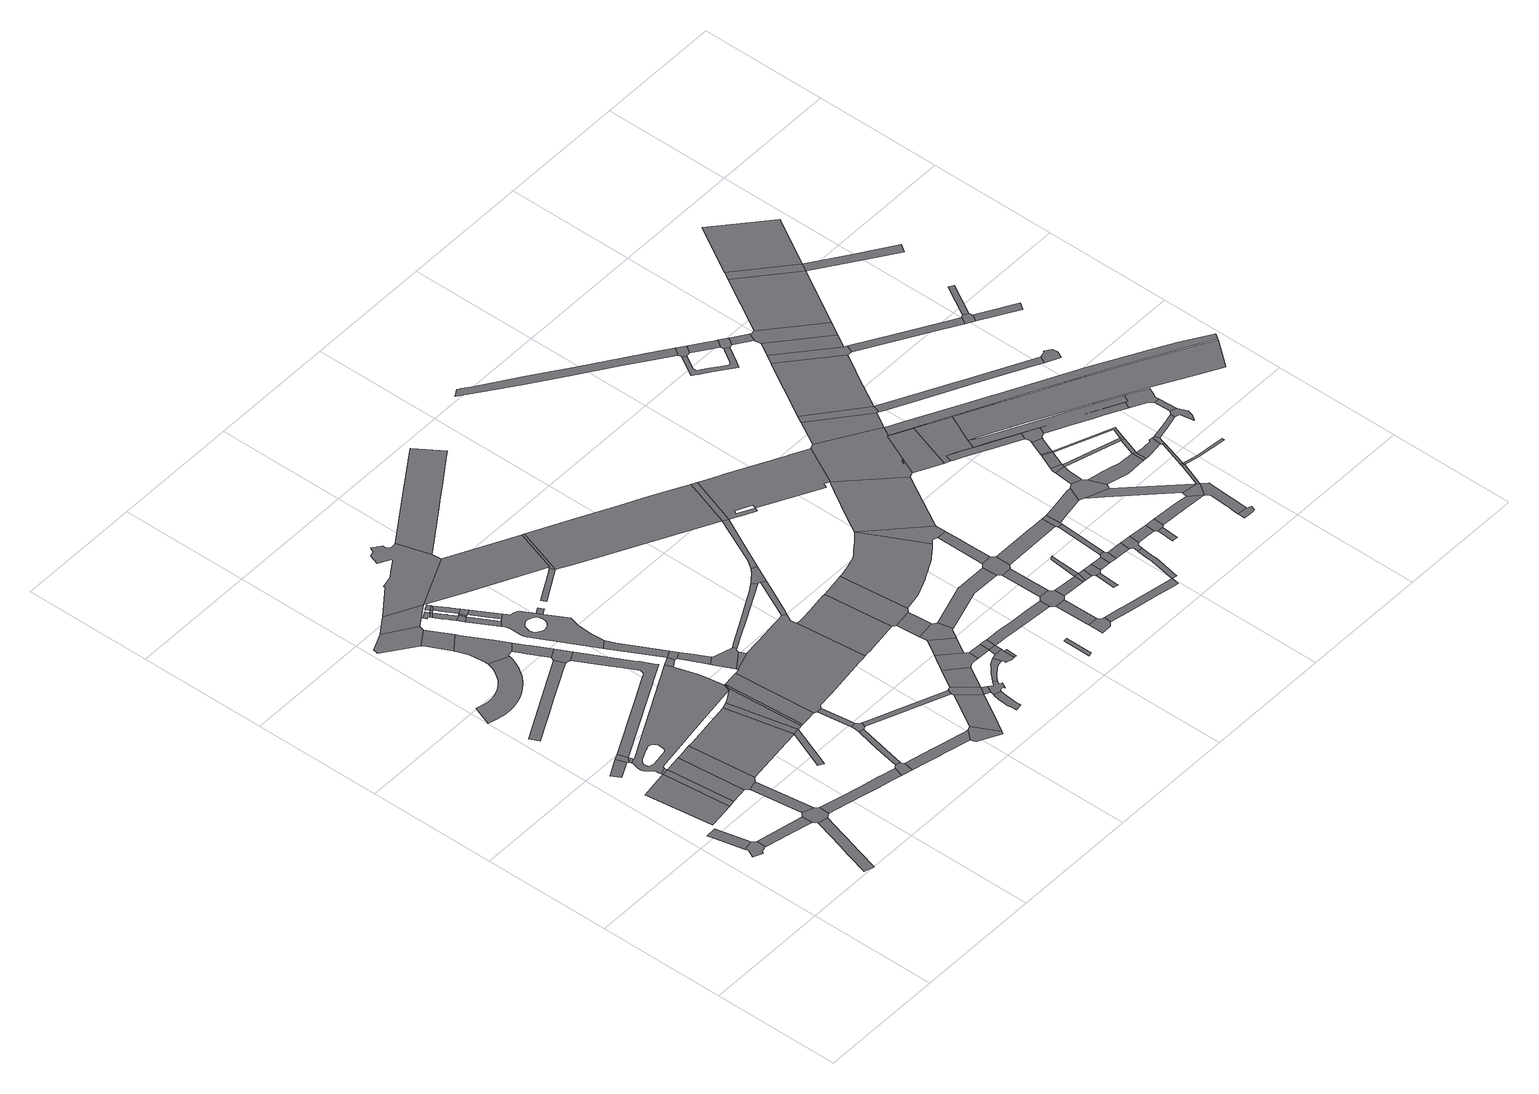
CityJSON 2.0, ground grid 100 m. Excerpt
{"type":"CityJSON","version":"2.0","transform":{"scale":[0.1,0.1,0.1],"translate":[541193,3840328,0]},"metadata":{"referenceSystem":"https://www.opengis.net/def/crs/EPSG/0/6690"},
"CityObjects":{
"road1":{"type":"Road","geometry":[{"type":"MultiSurface","lod":"1","boundaries":[[[0,1,2,3,4,5,6,7,8,9,10]]]}]},
"road2":{"type":"Road","attributes":{"RoadStructureAttribute.sectionType":"1"},"geometry":[{"type":"MultiSurface","lod":"1","boundaries":[[[11,12,13,2,1]]]}]},
"road3":{"type":"Road","attributes":{"RoadStructureAttribute.sectionType":"1"},"geometry":[{"type":"MultiSurface","lod":"1","boundaries":[[[10,9,14,15,16,17,18,19]]]}]},
"road4":{"type":"Road","attributes":{"RoadStructureAttribute.sectionType":"1"},"geometry":[{"type":"MultiSurface","lod":"1","boundaries":[[[20,21,22,23,24,25,26]]]}]},
"road5":{"type":"Road","attributes":{"RoadStructureAttribute.sectionType":"1"},"geometry":[{"type":"MultiSurface","lod":"1","boundaries":[[[27,28,29,30,31,32,33,34,35,36,37,38]]]}]},
"road6":{"type":"Road","attributes":{"RoadStructureAttribute.sectionType":"1"},"geometry":[{"type":"MultiSurface","lod":"1","boundaries":[[[39,40,41,42]]]}]},
"road7":{"type":"Road","geometry":[{"type":"MultiSurface","lod":"1","boundaries":[[[43,20,26,44]]]}]},
"road8":{"type":"Road","geometry":[{"type":"MultiSurface","lod":"1","boundaries":[[[45,39,42,46,47]]]}]},
"road9":{"type":"Road","geometry":[{"type":"MultiSurface","lod":"1","boundaries":[[[48,49,20,43]]]}]},
"road10":{"type":"Road","geometry":[{"type":"MultiSurface","lod":"1","boundaries":[[[47,46,50,51]]]}]},
"road11":{"type":"Road","geometry":[{"type":"MultiSurface","lod":"1","boundaries":[[[52,19,18,27,38,53,54,55,56,57,58]]]}]},
"road12":{"type":"Road","attributes":{"RoadStructureAttribute.sectionType":"1"},"geometry":[{"type":"MultiSurface","lod":"1","boundaries":[[[59,60,43,44,61]]]}]},
"road13":{"type":"Road","attributes":{"RoadStructureAttribute.sectionType":"1"},"geometry":[{"type":"MultiSurface","lod":"1","boundaries":[[[62,63,64,65,52,58]]]}]},
"road14":{"type":"Road","geometry":[{"type":"MultiSurface","lod":"1","boundaries":[[[66,67,59,61,68,69,64,63,70,71,72]]]}]},
"road15":{"type":"Road","geometry":[{"type":"MultiSurface","lod":"1","boundaries":[[[73,74,75,76,77,78,79,80,81,82,83,84,85,86,87,88,89,90,91,92,93,94,95,96,97,98,99,100,101,102,103,104,105,106,107,108,109,110,111,112,113,114]]]}]},
"road16":{"type":"Road","attributes":{"RoadStructureAttribute.sectionType":"1"},"geometry":[{"type":"MultiSurface","lod":"1","boundaries":[[[115,116,117,118,119,120,121,122,123,124,125,126,127]]]}]},
"road17":{"type":"Road","attributes":{"RoadStructureAttribute.sectionType":"1"},"geometry":[{"type":"MultiSurface","lod":"1","boundaries":[[[128,129,130,131,132,133,134,55,54,135,136,137,138,139,140,141,142,143,144,145]]]}]},
"road18":{"type":"Road","geometry":[{"type":"MultiSurface","lod":"1","boundaries":[[[146,147,148,149,150,151,152,153]]]}]},
"road19":{"type":"Road","geometry":[{"type":"MultiSurface","lod":"1","boundaries":[[[154,155,156,157,158,159,160,161,162,163,164,165,166,51,50,167,168,169,170,171,172,173,174,175,49,48,176,177,178],[179,180,181,182,183,184,185,186,187,188,189,190,191,192,193,194,195,196,197,198,199,200,201,202,203]]]}]},
"road20":{"type":"Road","attributes":{"RoadStructureAttribute.sectionType":"1"},"geometry":[{"type":"MultiSurface","lod":"1","boundaries":[[[204,205,206,66,72,207,208,209,210]]]}]},
"road21":{"type":"Road","attributes":{"RoadStructureAttribute.sectionType":"1"},"geometry":[{"type":"MultiSurface","lod":"1","boundaries":[[[211,212,213,214,215,216,217,218,219,220,221,222,223,224,225,226,45,47]]]}]},
"road22":{"type":"Road","attributes":{"function":"1"},"geometry":[{"type":"MultiSurface","lod":"1","boundaries":[[[227,152,151,228,229,230,231]]]}]},
"road23":{"type":"Road","attributes":{"RoadStructureAttribute.sectionType":"1"},"geometry":[{"type":"MultiSurface","lod":"1","boundaries":[[[232,233,234,235,236,210]]]}]},
"road24":{"type":"Road","geometry":[{"type":"MultiSurface","lod":"1","boundaries":[[[237,238,231,230,239,240,241,242,73,114,243,244,245]]]}]},
"road25":{"type":"Road","attributes":{"RoadStructureAttribute.sectionType":"1"},"geometry":[{"type":"MultiSurface","lod":"1","boundaries":[[[246,247,248,146,153,249]]]}]},
"road26":{"type":"Road","geometry":[{"type":"MultiSurface","lod":"1","boundaries":[[[250,145,144,251,252,253,254,255]]]}]},
"road27":{"type":"Road","attributes":{"RoadStructureAttribute.sectionType":"1"},"geometry":[{"type":"MultiSurface","lod":"1","boundaries":[[[256,257,245,244,258,259,260,261,262]]]}]},
"road28":{"type":"Road","geometry":[{"type":"MultiSurface","lod":"1","boundaries":[[[263,264,204,210,236]]]}]},
"road29":{"type":"Road","attributes":{"RoadStructureAttribute.sectionType":"1"},"geometry":[{"type":"MultiSurface","lod":"1","boundaries":[[[265,266,267,268,269,270,271]]]}]},
"road30":{"type":"Road","geometry":[{"type":"MultiSurface","lod":"1","boundaries":[[[262,261,115,127,217,216]]]}]},
"road31":{"type":"Road","geometry":[{"type":"MultiSurface","lod":"1","boundaries":[[[271,270,272,273]]]}]},
"road32":{"type":"Road","attributes":{"RoadStructureAttribute.sectionType":"1"},"geometry":[{"type":"MultiSurface","lod":"1","boundaries":[[[274,275,276,277,263,236,278,279]]]}]},
"road33":{"type":"Road","attributes":{"RoadStructureAttribute.sectionType":"1"},"geometry":[{"type":"MultiSurface","lod":"1","boundaries":[[[280,281,282,283,284,273,272,285,286,287,288,289]]]}]},
"road34":{"type":"Road","attributes":{"RoadStructureAttribute.sectionType":"1"},"geometry":[{"type":"MultiSurface","lod":"1","boundaries":[[[290,291,292,250,255,293,294,295]]]}]},
"road35":{"type":"Road","geometry":[{"type":"MultiSurface","lod":"1","boundaries":[[[296,271,273,297]]]}]},
"road36":{"type":"Road","geometry":[{"type":"MultiSurface","lod":"1","boundaries":[[[298,289,288,299,300]]]}]},
"road37":{"type":"Road","attributes":{"RoadStructureAttribute.sectionType":"1"},"geometry":[{"type":"MultiSurface","lod":"1","boundaries":[[[301,302,303,304,296,305]]]}]},
"road38":{"type":"Road","attributes":{"RoadStructureAttribute.sectionType":"1"},"geometry":[{"type":"MultiSurface","lod":"1","boundaries":[[[305,296,297,306,307]]]}]},
"road39":{"type":"Road","geometry":[{"type":"MultiSurface","lod":"1","boundaries":[[[308,300,299,309,310,311]]]}]},
"road40":{"type":"Road","attributes":{"RoadStructureAttribute.sectionType":"1"},"geometry":[{"type":"MultiSurface","lod":"1","boundaries":[[[312,298,300,313]]]}]},
"road41":{"type":"Road","attributes":{"RoadStructureAttribute.sectionType":"1"},"geometry":[{"type":"MultiSurface","lod":"1","boundaries":[[[314,274,279,315,316]]]}]},
"road42":{"type":"Road","attributes":{"RoadStructureAttribute.sectionType":"1"},"geometry":[{"type":"MultiSurface","lod":"1","boundaries":[[[317,318,319,307,306,320,321,322,323,312,324]]]}]},
"road43":{"type":"Road","geometry":[{"type":"MultiSurface","lod":"1","boundaries":[[[324,312,313,325,326]]]}]},
"road44":{"type":"Road","geometry":[{"type":"MultiSurface","lod":"1","boundaries":[[[156,155,274,314]]]}]},
"road45":{"type":"Road","attributes":{"RoadStructureAttribute.sectionType":"1"},"geometry":[{"type":"MultiSurface","lod":"1","boundaries":[[[327,326,325,328,329,330]]]}]},
"road46":{"type":"Road","geometry":[{"type":"MultiSurface","lod":"1","boundaries":[[[331,332,333,334,290,295,335,336]]]}]},
"road47":{"type":"Road","attributes":{"RoadStructureAttribute.sectionType":"1"},"geometry":[{"type":"MultiSurface","lod":"1","boundaries":[[[337,338,339,340,341,253,252,342,343,344,345,346,347,348]]]}]},
"road48":{"type":"Road","geometry":[{"type":"MultiSurface","lod":"1","boundaries":[[[349,350,314,316,351,352]]]}]},
"road49":{"type":"Road","attributes":{"RoadStructureAttribute.sectionType":"1"},"geometry":[{"type":"MultiSurface","lod":"1","boundaries":[[[353,354,333,332]]]}]},
"road50":{"type":"Road","geometry":[{"type":"MultiSurface","lod":"1","boundaries":[[[355,356,357,358,359,360,330,329,361,311,310,362,363,364,365,366,367,368,369,370,371,372,373,374,375,376,377,378,379],[380,381,382,383,384,385,386,387,388,389,390,391,392,393,394,395,396,397,398,399,400,401,402,403,404,405,406,407,408,409,410]]]}]},
"road51":{"type":"Road","geometry":[{"type":"MultiSurface","lod":"1","boundaries":[[[411,412,162,161,413,414]]]}]},
"road52":{"type":"Road","geometry":[{"type":"MultiSurface","lod":"1","boundaries":[[[415,416,417,418,419,420,421,422,423,424,425,426,427,428,246,249,429,430,431,432,433,434,435,436,437,438,439,440,441,442,443,444]]]}]},
"road53":{"type":"Road","attributes":{"RoadStructureAttribute.sectionType":"1"},"geometry":[{"type":"MultiSurface","lod":"1","boundaries":[[[445,446,371,370,447,411,448]]]}]},
"road54":{"type":"Road","geometry":[{"type":"MultiSurface","lod":"1","boundaries":[[[448,411,414,449,450]]]}]},
"road55":{"type":"Road","attributes":{"RoadStructureAttribute.sectionType":"1"},"geometry":[{"type":"MultiSurface","lod":"1","boundaries":[[[451,452,450,449,453,454,455]]]}]},
"road56":{"type":"Road","geometry":[{"type":"MultiSurface","lod":"1","boundaries":[[[456,457,355,379]]]}]},
"road57":{"type":"Road","geometry":[{"type":"MultiSurface","lod":"1","boundaries":[[[458,459,460,455,454,461,462,463,464,465,466,467]]]}]},
"road58":{"type":"Road","geometry":[{"type":"MultiSurface","lod":"1","boundaries":[[[468,348,347,469,470,471,472]]]}]},
"road59":{"type":"Road","attributes":{"RoadStructureAttribute.sectionType":"1"},"geometry":[{"type":"MultiSurface","lod":"1","boundaries":[[[463,462,473,474]]]}]},
"road60":{"type":"Road","attributes":{"RoadStructureAttribute.sectionType":"1"},"geometry":[{"type":"MultiSurface","lod":"1","boundaries":[[[475,336,335,476,477]]]}]},
"road61":{"type":"Road","attributes":{"function":"1"},"geometry":[{"type":"MultiSurface","lod":"1","boundaries":[[[478,479,429,249,480,481,482,483,484]]]}]},
"road62":{"type":"Road","geometry":[{"type":"MultiSurface","lod":"1","boundaries":[[[485,486,487,488,474,473,489,490,349,352,491,354,353,492,493,494,495,496,497,498,499,500,501,502,503,504,505,506]]]}]},
"road63":{"type":"Road","attributes":{"RoadStructureAttribute.sectionType":"1"},"geometry":[{"type":"MultiSurface","lod":"1","boundaries":[[[507,508,509,510,511,512]]]}]},
"road64":{"type":"Road","attributes":{"RoadStructureAttribute.sectionType":"1"},"geometry":[{"type":"MultiSurface","lod":"1","boundaries":[[[513,468,472,514,515]]]}]},
"road65":{"type":"Road","geometry":[{"type":"MultiSurface","lod":"1","boundaries":[[[516,477,476,517,513,515,518]]]}]},
"road66":{"type":"Road","attributes":{"RoadStructureAttribute.sectionType":"1"},"geometry":[{"type":"MultiSurface","lod":"1","boundaries":[[[519,520,521,522,523,524,525,526,527,528,529,530]]]}]},
"road67":{"type":"Road","attributes":{"RoadStructureAttribute.sectionType":"1"},"geometry":[{"type":"MultiSurface","lod":"1","boundaries":[[[518,515,531,532,533]]]}]},
"road68":{"type":"Road","attributes":{"RoadStructureAttribute.sectionType":"1"},"geometry":[{"type":"MultiSurface","lod":"1","boundaries":[[[534,535,536,537,538,467,466,539,540,541,542,543]]]}]},
"road69":{"type":"Road","attributes":{"RoadStructureAttribute.sectionType":"1"},"geometry":[{"type":"MultiSurface","lod":"1","boundaries":[[[484,483,507,512,544]]]}]},
"road70":{"type":"Road","attributes":{"RoadStructureAttribute.sectionType":"1"},"geometry":[{"type":"MultiSurface","lod":"1","boundaries":[[[545,516,518,546,547]]]}]},
"road71":{"type":"Road","geometry":[{"type":"MultiSurface","lod":"1","boundaries":[[[548,549,533,532,519,530,550,551,552,553,554,555,556,557,558,559,560,561,562,563]]]}]},
"road72":{"type":"Road","geometry":[{"type":"MultiSurface","lod":"1","boundaries":[[[564,565,545,547,566,567,568,569,570,571]]]}]},
"road73":{"type":"Road","attributes":{"function":"3","RoadStructureAttribute.sectionType":"1"},"geometry":[{"type":"MultiSurface","lod":"1","boundaries":[[[572,573,574,434,433,575,576,577,578,579,580]]]}]},
"road74":{"type":"Road","attributes":{"RoadStructureAttribute.sectionType":"1"},"geometry":[{"type":"MultiSurface","lod":"1","boundaries":[[[581,582,583,584,502,501,585,586,587]]]}]},
"road75":{"type":"Road","attributes":{"RoadStructureAttribute.sectionType":"1"},"geometry":[{"type":"MultiSurface","lod":"1","boundaries":[[[588,589,590,591,592,593,594,548,563,595,596,597,598,599,600,601,602,603,604,605,606,607]]]}]},
"road76":{"type":"Road","attributes":{"RoadStructureAttribute.sectionType":"1"},"geometry":[{"type":"MultiSurface","lod":"1","boundaries":[[[608,609,610,611,612,485,506,613,614,615,616]]]}]},
"road77":{"type":"Road","attributes":{"RoadStructureAttribute.sectionType":"1"},"geometry":[{"type":"MultiSurface","lod":"1","boundaries":[[[617,564,571,618]]]}]},
"road78":{"type":"Road","attributes":{"RoadStructureAttribute.sectionType":"1"},"geometry":[{"type":"MultiSurface","lod":"1","boundaries":[[[619,620,569,568,621,622,623]]]}]},
"road79":{"type":"Road","attributes":{"RoadStructureAttribute.sectionType":"1"},"geometry":[{"type":"MultiSurface","lod":"1","boundaries":[[[624,588,607,625,626,627,628,629,630,631,632,633,634,635,636,637]]]}]},
"road80":{"type":"Road","geometry":[{"type":"MultiSurface","lod":"1","boundaries":[[[638,639,640,641,617,618,642,643,644]]]}]},
"road81":{"type":"Road","attributes":{"RoadStructureAttribute.sectionType":"1"},"geometry":[{"type":"MultiSurface","lod":"1","boundaries":[[[622,624,637,645]]]}]},
"road82":{"type":"Road","attributes":{"RoadStructureAttribute.sectionType":"1"},"geometry":[{"type":"MultiSurface","lod":"1","boundaries":[[[646,647,648,640,639]]]}]},
"road83":{"type":"Road","geometry":[{"type":"MultiSurface","lod":"1","boundaries":[[[649,650,636,635]]]}]},
"road84":{"type":"Road","geometry":[{"type":"MultiSurface","lod":"1","boundaries":[[[651,652,653,654,534,543,655,608,616,656]]]}]},
"road85":{"type":"Road","geometry":[{"type":"MultiSurface","lod":"1","boundaries":[[[657,623,622,645,658]]]}]},
"road86":{"type":"Road","geometry":[{"type":"MultiSurface","lod":"1","boundaries":[[[659,660,581,587,661,662,648,647,663,664]]]}]},
"road87":{"type":"Road","geometry":[{"type":"MultiSurface","lod":"1","boundaries":[[[665,666,667,668,669,544,512,670,671,672]]]}]},
"road88":{"type":"Road","geometry":[{"type":"MultiSurface","lod":"1","boundaries":[[[673,674,675,676]]]}]},
"road89":{"type":"Road","attributes":{"RoadStructureAttribute.sectionType":"1"},"geometry":[{"type":"MultiSurface","lod":"1","boundaries":[[[671,677,678,679,651,656,680,681]]]}]},
"road90":{"type":"Road","attributes":{"RoadStructureAttribute.sectionType":"1"},"geometry":[{"type":"MultiSurface","lod":"1","boundaries":[[[682,683,684,685,658,645,686,687,688,689,690,691]]]}]},
"road91":{"type":"Road","attributes":{"RoadStructureAttribute.sectionType":"1"},"geometry":[{"type":"MultiSurface","lod":"1","boundaries":[[[692,693,644,643,694,695,696,697]]]}]},
"road92":{"type":"Road","attributes":{"RoadStructureAttribute.sectionType":"1"},"geometry":[{"type":"MultiSurface","lod":"1","boundaries":[[[698,699,700,701,702,703,704,705,706,707,708,659,664,709,710,711,712,713,714,715,716,717,718,719,720,721,722,723,724]]]}]},
"road93":{"type":"Road","geometry":[{"type":"MultiSurface","lod":"1","boundaries":[[[725,726,727,728,729,730,731,732,733]]]}]},
"road94":{"type":"Road","attributes":{"RoadStructureAttribute.sectionType":"1"},"geometry":[{"type":"MultiSurface","lod":"1","boundaries":[[[734,735,725,733,736]]]}]},
"road95":{"type":"Road","geometry":[{"type":"MultiSurface","lod":"1","boundaries":[[[672,671,681,737]]]}]},
"road96":{"type":"Road","geometry":[{"type":"MultiSurface","lod":"1","boundaries":[[[738,739,691,690,740,734,736,741,742,743,744,745,746]]]}]},
"road97":{"type":"Road","attributes":{"RoadStructureAttribute.sectionType":"1"},"geometry":[{"type":"MultiSurface","lod":"1","boundaries":[[[747,738,746,748]]]}]},
"road98":{"type":"Road","geometry":[{"type":"MultiSurface","lod":"1","boundaries":[[[749,750,751,752,753,754,697,696,755,756,747,748,757,758,759]]]}]},
"road99":{"type":"Road","attributes":{"RoadStructureAttribute.sectionType":"1"},"geometry":[{"type":"MultiSurface","lod":"1","boundaries":[[[760,743,742,761,762,763,764]]]}]},
"road100":{"type":"Road","geometry":[{"type":"MultiSurface","lod":"1","boundaries":[[[698,724,765,766,767,768]]]}]},
"road101":{"type":"Road","attributes":{"RoadStructureAttribute.sectionType":"1"},"geometry":[{"type":"MultiSurface","lod":"1","boundaries":[[[766,769,770,752,751,771,772,767]]]}]},
"road102":{"type":"Road","attributes":{"RoadStructureAttribute.sectionType":"1"},"geometry":[{"type":"MultiSurface","lod":"1","boundaries":[[[773,774,775,730,729,776,777,778,779,780,781]]]}]},
"road103":{"type":"Road","geometry":[{"type":"MultiSurface","lod":"1","boundaries":[[[764,763,782,783]]]}]},
"road104":{"type":"Road","geometry":[{"type":"MultiSurface","lod":"1","boundaries":[[[784,785,786,787,788,789,790,791,792,793,794,795,796,797,798,737,681,799,800,801,802,803],[804,805,806,807,803]]]}]},
"road105":{"type":"Road","attributes":{"RoadStructureAttribute.sectionType":"1"},"geometry":[{"type":"MultiSurface","lod":"1","boundaries":[[[808,783,782,809,810]]]}]},
"road106":{"type":"Road","geometry":[{"type":"MultiSurface","lod":"1","boundaries":[[[811,812,813,814,815,816]]]}]},
"road107":{"type":"Road","attributes":{"RoadStructureAttribute.sectionType":"1"},"geometry":[{"type":"MultiSurface","lod":"1","boundaries":[[[817,818,819,820,764,783]]]}]},
"road108":{"type":"Road","geometry":[{"type":"MultiSurface","lod":"1","boundaries":[[[810,809,821,822,811,816,823,824,825,826]]]}]},
"road109":{"type":"Road","attributes":{"RoadStructureAttribute.sectionType":"1"},"geometry":[{"type":"MultiSurface","lod":"1","boundaries":[[[789,827,828,829,830,698,768,831,832,833]]]}]},
"road110":{"type":"Road","attributes":{"RoadStructureAttribute.sectionType":"1"},"geometry":[{"type":"MultiSurface","lod":"1","boundaries":[[[834,835,836,837,759,758,838,839]]]}]},
"road111":{"type":"Road","attributes":{"RoadStructureAttribute.sectionType":"1"},"geometry":[{"type":"MultiSurface","lod":"1","boundaries":[[[826,825,840,841]]]}]},
"road112":{"type":"Road","geometry":[{"type":"MultiSurface","lod":"1","boundaries":[[[842,843,844,841,840,845,846,847,848]]]}]},
"road113":{"type":"Road","attributes":{"RoadStructureAttribute.sectionType":"1"},"geometry":[{"type":"MultiSurface","lod":"1","boundaries":[[[849,850,851,852,853,781,854,855,856,857,858]]]}]},
"road114":{"type":"Road","attributes":{"RoadStructureAttribute.sectionType":"1"},"geometry":[{"type":"MultiSurface","lod":"1","boundaries":[[[859,842,848,860]]]}]},
"road115":{"type":"Road","attributes":{"RoadStructureAttribute.sectionType":"1"},"geometry":[{"type":"MultiSurface","lod":"1","boundaries":[[[861,862,846,845,863,864,865,866]]]}]},
"road116":{"type":"Road","geometry":[{"type":"MultiSurface","lod":"1","boundaries":[[[839,838,867,868,859,860,869,870,871,872]]]}]},
"road117":{"type":"Road","geometry":[{"type":"MultiSurface","lod":"1","boundaries":[[[866,865,873,849,858,874,875,876]]]}]},
"road118":{"type":"Road","attributes":{"RoadStructureAttribute.sectionType":"1"},"geometry":[{"type":"MultiSurface","lod":"1","boundaries":[[[877,878,879,880,881,882,883,884,885,886,887,888,889,890]]]}]},
"road119":{"type":"Road","geometry":[{"type":"MultiSurface","lod":"1","boundaries":[[[891,892,790,789,833,893,894,895,896,897,898],[899,900,901,902]]]}]},
"road120":{"type":"Road","attributes":{"RoadStructureAttribute.sectionType":"1"},"geometry":[{"type":"MultiSurface","lod":"1","boundaries":[[[876,875,903,904,905]]]}]},
"road121":{"type":"Road","attributes":{"RoadStructureAttribute.sectionType":"1"},"geometry":[{"type":"MultiSurface","lod":"1","boundaries":[[[906,907,908,909,872,871,910,911,912]]]}]},
"road122":{"type":"Road","geometry":[{"type":"MultiSurface","lod":"1","boundaries":[[[913,914,915,916,917]]]}]},
"road123":{"type":"Road","geometry":[{"type":"MultiSurface","lod":"1","boundaries":[[[905,904,913,917,918,919]]]}]},
"road124":{"type":"Road","geometry":[{"type":"MultiSurface","lod":"1","boundaries":[[[920,921,894,893,922,923]]]}]},
"road125":{"type":"Road","geometry":[{"type":"MultiSurface","lod":"1","boundaries":[[[924,925,891,898,926,927,928,929,930,931]]]}]},
"road126":{"type":"Road","geometry":[{"type":"MultiSurface","lod":"1","boundaries":[[[932,924,931,933,934,935]]]}]},
"road127":{"type":"Road","geometry":[{"type":"MultiSurface","lod":"1","boundaries":[[[936,937,906,912,938,939,940,941,942,943,944,945]]]}]},
"road128":{"type":"Road","attributes":{"RoadStructureAttribute.sectionType":"1"},"geometry":[{"type":"MultiSurface","lod":"1","boundaries":[[[946,947,948,936,945,949,950,951,952,953]]]}]},
"road129":{"type":"Road","geometry":[{"type":"MultiSurface","lod":"1","boundaries":[[[954,955,956,957,958,923,922,959,960,961,962,963,964]]]}]},
"road130":{"type":"Road","attributes":{"RoadStructureAttribute.sectionType":"1"},"geometry":[{"type":"MultiSurface","lod":"1","boundaries":[[[965,966,967,919,918,968,969,970,971]]]}]},
"road131":{"type":"Road","attributes":{"RoadStructureAttribute.sectionType":"1"},"geometry":[{"type":"MultiSurface","lod":"1","boundaries":[[[972,973,974,975,976,960,959,977,978,979,980,981]]]}]},
"road132":{"type":"Road","geometry":[{"type":"MultiSurface","lod":"1","boundaries":[[[982,983,984,985,946,953,986,987,988]]]}]},
"road133":{"type":"Road","attributes":{"RoadStructureAttribute.sectionType":"1"},"geometry":[{"type":"MultiSurface","lod":"1","boundaries":[[[989,990,991,992,993,994,995,996,997,998,999,1000,1001,1002,1003,1004,1005,1006,1007,1008,1009,1010,1011,1012,1013,1014,1015,1016,1017]]]}]},
"road134":{"type":"Road","attributes":{"RoadStructureAttribute.sectionType":"1"},"geometry":[{"type":"MultiSurface","lod":"1","boundaries":[[[939,1018,1019,1020,1021,940]]]}]},
"road135":{"type":"Road","geometry":[{"type":"MultiSurface","lod":"1","boundaries":[[[890,889,1022,1023,989,1017,1024,1025,1026,1027]]]}]},
"road136":{"type":"Road","attributes":{"RoadStructureAttribute.sectionType":"1"},"geometry":[{"type":"MultiSurface","lod":"1","boundaries":[[[1028,1029,982,988,1030,1031]]]}]},
"road137":{"type":"Road","geometry":[{"type":"MultiSurface","lod":"1","boundaries":[[[1032,1028,1031,1033]]]}]},
"road138":{"type":"Road","attributes":{"RoadStructureAttribute.sectionType":"1"},"geometry":[{"type":"MultiSurface","lod":"1","boundaries":[[[1034,1035,1036,1037,932,935,1038,1039,1040,1041,1042]]]}]},
"road139":{"type":"Road","geometry":[{"type":"MultiSurface","lod":"1","boundaries":[[[1043,1044,1045,1046,1047,1048,1049,1050]]]}]},
"road140":{"type":"Road","attributes":{"RoadStructureAttribute.sectionType":"1"},"geometry":[{"type":"MultiSurface","lod":"1","boundaries":[[[1051,1052,1027,1026,1053,1054,1055,1056]]]}]},
"road141":{"type":"Road","attributes":{"RoadStructureAttribute.sectionType":"1"},"geometry":[{"type":"MultiSurface","lod":"1","boundaries":[[[1057,1058,1059,1060,1061,1062,1063,1064,1065,943,942,1066,1067,1068,1069]]]}]},
"road142":{"type":"Road","attributes":{"RoadStructureAttribute.sectionType":"1"},"geometry":[{"type":"MultiSurface","lod":"1","boundaries":[[[1070,1032,1033,1071,1072]]]}]},
"road143":{"type":"Road","geometry":[{"type":"MultiSurface","lod":"1","boundaries":[[[1019,1073,1074,971,970,1075,1076,1020]]]}]},
"road144":{"type":"Road","attributes":{"RoadStructureAttribute.sectionType":"1"},"geometry":[{"type":"MultiSurface","lod":"1","boundaries":[[[1077,1078,1079,1076,1075,1080,1081,1082,1083,1084,1085,1043,1050]]]}]},
"road145":{"type":"Road","geometry":[{"type":"MultiSurface","lod":"1","boundaries":[[[1056,1055,1086,1003,1002,1087,1088,1089]]]}]},
"road146":{"type":"Road","attributes":{"RoadStructureAttribute.sectionType":"1"},"geometry":[{"type":"MultiSurface","lod":"1","boundaries":[[[986,953,1090,1091]]]}]},
"road147":{"type":"Road","geometry":[{"type":"MultiSurface","lod":"1","boundaries":[[[1092,981,980,1093,1094,1070,1072,1095,1096,1097,1098,1099]]]}]},
"road148":{"type":"Road","attributes":{"RoadStructureAttribute.sectionType":"1"},"geometry":[{"type":"MultiSurface","lod":"1","boundaries":[[[1100,1089,1088,1101,1102,1103]]]}]},
"road149":{"type":"Road","attributes":{"RoadStructureAttribute.sectionType":"1"},"geometry":[{"type":"MultiSurface","lod":"1","boundaries":[[[1104,1020,1076,1105,1106,1107]]]}]},
"road150":{"type":"Road","attributes":{"RoadStructureAttribute.sectionType":"1"},"geometry":[{"type":"MultiSurface","lod":"1","boundaries":[[[1108,1033,1031,1109,1091,1110]]]}]},
"road151":{"type":"Road","geometry":[{"type":"MultiSurface","lod":"1","boundaries":[[[1069,1068,1111,1112,1113]]]}]},
"road152":{"type":"Road","geometry":[{"type":"MultiSurface","lod":"1","boundaries":[[[1114,1115,1116,1034,1042,1117,1118,1119]]]}]},
"road153":{"type":"Road","geometry":[{"type":"MultiSurface","lod":"1","boundaries":[[[1120,1121,1104,1107,1122]]]}]},
"road154":{"type":"Road","attributes":{"RoadStructureAttribute.sectionType":"1"},"geometry":[{"type":"MultiSurface","lod":"1","boundaries":[[[1090,1069,1113,1123]]]}]},
"road155":{"type":"Road","geometry":[{"type":"MultiSurface","lod":"1","boundaries":[[[1124,1125,1126,1127,1128,1129,1130,1131,1132,1133,1134,1135,963,962,1136,1137,1138,1139,1140,1141,1099,1098,1142,1143,1144,1145,1146,1147,1148,1149,1150,1151,1152,1153,1154,1155,1156]]]}]},
"road156":{"type":"Road","attributes":{"RoadStructureAttribute.sectionType":"1"},"geometry":[{"type":"MultiSurface","lod":"1","boundaries":[[[1157,1114,1119,1158,1159]]]}]},
"road157":{"type":"Road","attributes":{"RoadStructureAttribute.sectionType":"1"},"geometry":[{"type":"MultiSurface","lod":"1","boundaries":[[[1160,1161,1162,1163,1164,1165,1112,1111,1166,1167,1168,1169,1170]]]}]},
"road158":{"type":"Road","geometry":[{"type":"MultiSurface","lod":"1","boundaries":[[[1091,1090,1123,1110]]]}]},
"road159":{"type":"Road","attributes":{"RoadStructureAttribute.sectionType":"1"},"geometry":[{"type":"MultiSurface","lod":"1","boundaries":[[[1171,1120,1122,1172,1173]]]}]},
"road160":{"type":"Road","attributes":{"RoadStructureAttribute.sectionType":"1"},"geometry":[{"type":"MultiSurface","lod":"1","boundaries":[[[1174,1175,1176,1177,935,934,1178,1179,1180,1181,1182,1183]]]}]},
"road161":{"type":"Road","geometry":[{"type":"MultiSurface","lod":"1","boundaries":[[[1184,1185,1103,1102,1186,1157,1159,1187,1188]]]}]},
"road162":{"type":"Road","geometry":[{"type":"MultiSurface","lod":"1","boundaries":[[[1189,1190,1170,1169,1191,1171,1173,1192,1193,1194,1195,1196]]]}]},
"road163":{"type":"Road","attributes":{"RoadStructureAttribute.sectionType":"1"},"geometry":[{"type":"MultiSurface","lod":"1","boundaries":[[[1197,1122,1107,1198,1199,1200,1201]]]}]},
"road164":{"type":"Road","attributes":{"RoadStructureAttribute.sectionType":"1"},"geometry":[{"type":"MultiSurface","lod":"1","boundaries":[[[1202,1203,1196,1195,1204,1205]]]}]},
"road165":{"type":"Road","attributes":{"function":"1","RoadStructureAttribute.sectionType":"7"},"geometry":[{"type":"MultiSurface","lod":"1","boundaries":[[[1206,1207,1208,1209,1210,1211,1212,1213,1214,1215,1216,1217,1218,1219,1220,1221,898,897,1222,1223,1224,1225,1226,1227,1228,1229,1230,1231,1232,1233]]]}]},
"road166":{"type":"Road","attributes":{"RoadStructureAttribute.sectionType":"1"},"geometry":[{"type":"MultiSurface","lod":"1","boundaries":[[[1234,1235,1236,1237,1188,1187,1238,1239,1240]]]}]},
"road167":{"type":"Road","attributes":{"RoadStructureAttribute.sectionType":"1"},"geometry":[{"type":"MultiSurface","lod":"1","boundaries":[[[1241,1242,1243,1244,1245,1118,1117,1246,1247,1248]]]}]},
"road168":{"type":"Road","attributes":{"function":"1","RoadStructureAttribute.sectionType":"7"},"geometry":[{"type":"MultiSurface","lod":"1","boundaries":[[[1249,1250,1251,1252,1253,1254,1255,1256,1257,1258,964,963,1259,1260,1261,1262,1263,1264,1265,1266,1267,1268,1269]]]}]},
"road169":{"type":"Road","geometry":[{"type":"MultiSurface","lod":"1","boundaries":[[[1270,1202,1205,1271,1272,1273,1274,1275,1276,1277,1278,1279]]]}]},
"road170":{"type":"Road","geometry":[{"type":"MultiSurface","lod":"1","boundaries":[[[1280,1156,1155,1148,1147,1281,1282,1283,1284,1285,1286,1287]]]}]},
"road171":{"type":"Road","attributes":{"RoadStructureAttribute.sectionType":"1"},"geometry":[{"type":"MultiSurface","lod":"1","boundaries":[[[1283,1282,1270,1279]]]}]},
"road172":{"type":"Road","geometry":[{"type":"MultiSurface","lod":"1","boundaries":[[[1288,1234,1240,1289]]]}]},
"road173":{"type":"Road","geometry":[{"type":"MultiSurface","lod":"1","boundaries":[[[1290,1291,1183,1182,1292,1293,1294]]]}]},
"road174":{"type":"Road","geometry":[{"type":"MultiSurface","lod":"1","boundaries":[[[1295,1248,1247,1296,1297,1298]]]}]},
"road175":{"type":"Road","attributes":{"RoadStructureAttribute.sectionType":"1"},"geometry":[{"type":"MultiSurface","lod":"1","boundaries":[[[1299,1300,1288,1289,1301,1302,1303,1304]]]}]},
"road176":{"type":"Road","attributes":{"RoadStructureAttribute.sectionType":"1"},"geometry":[{"type":"MultiSurface","lod":"1","boundaries":[[[1305,1306,1295,1298]]]}]},
"road177":{"type":"Road","attributes":{"RoadStructureAttribute.sectionType":"1"},"geometry":[{"type":"MultiSurface","lod":"1","boundaries":[[[1307,1297,1296,1308,1309]]]}]},
"road178":{"type":"Road","attributes":{"RoadStructureAttribute.sectionType":"1"},"geometry":[{"type":"MultiSurface","lod":"1","boundaries":[[[1310,1289,1240,1311,1312,1313]]]}]}
},
"vertices":[
[292,755,0],[266,783,0],[188,766,0],[193,743,0],[164,684,0],[235,649,0],[245,667,0],[277,676,0],[284,678,0],[289,679,0],[296,755,0],
[206,1050,0],[124,1044,0],[127,1032,0],
[417,651,0],[457,641,0],[469,639,0],[515,629,0],[672,592,0],[669,675,0],
[383,1645,0],[370,1643,0],[316,1636,0],[155,1612,0],[228,1083,0],[233,1083,0],[434,1111,0],
[694,558,0],[648,401,0],[599,239,0],[596,229,0],[582,183,0],[535,24,0],[611,1,0],[658,156,0],[672,206,0],[674,213,0],[719,364,0],[771,539,0],
[287,1982,0],[145,1909,0],[182,1838,0],[314,1906,0],
[436,1652,0],[487,1119,0],
[329,2003,0],[320,1896,0],[356,1928,0],
[431,1680,0],[380,1659,0],
[331,1877,0],[368,1895,0],
[699,702,0],[782,546,0],[806,560,0],[812,642,0],[801,652,0],[798,655,0],[785,667,0],
[566,1670,0],[499,1661,0],[617,1137,0],
[784,668,0],[722,1130,0],[648,1110,0],[699,704,0],
[700,1689,0],[593,1673,0],[619,1137,0],[646,1112,0],[724,1131,0],[752,1157,0],[753,1158,0],
[437,3218,0],[425,3168,0],[408,3133,0],[381,3090,0],[360,3066,0],[353,3057,0],[326,3035,0],[284,3012,0],[252,2999,0],[251,2999,0],[237,2994,0],[199,2988,0],[157,2985,0],[109,2992,0],[61,3007,0],[5,2852,0],[11,2850,0],[75,2832,0],[77,2831,0],[105,2827,0],[129,2823,0],[168,2821,0],[169,2821,0],[191,2820,0],[220,2823,0],[235,2825,0],[275,2833,0],[291,2836,0],[317,2845,0],[360,2865,0],[378,2875,0],[402,2890,0],[436,2914,0],[457,2933,0],[481,2958,0],[497,2977,0],[524,3015,0],[534,3030,0],[555,3068,0],[569,3100,0],[577,3122,0],[586,3156,0],
[746,2906,0],[587,2823,0],[324,2686,0],[63,2551,0],[100,2480,0],[164,2513,0],[196,2530,0],[209,2536,0],[338,2603,0],[468,2670,0],[641,2759,0],[710,2795,0],[780,2831,0],
[1398,504,0],[1392,506,0],[1329,521,0],[1286,531,0],[1137,565,0],[981,602,0],[957,607,0],[963,524,0],[968,523,0],[1008,513,0],[1062,501,0],[1231,461,0],[1241,459,0],[1252,457,0],[1262,454,0],[1320,441,0],[1399,422,0],[1424,498,0],
[189,3951,0],[48,3886,0],[47,3879,0],[46,3866,0],[43,3847,0],[282,3676,0],[409,3758,0],[419,3797,0],
[1007,1786,0],[1278,1829,0],[1297,1889,0],[1276,2015,0],[1271,2045,0],[1265,2082,0],[1214,2246,0],[1211,2256,0],[1191,2312,0],[528,1967,0],[502,1954,0],[490,1948,0],[375,1888,0],[333,1867,0],[330,1855,0],[321,1815,0],[318,1795,0],[319,1780,0],[326,1765,0],[356,1728,0],[373,1708,0],[376,1678,0],[439,1695,0],[467,1700,0],[514,1707,0],[556,1782,0],[541,1777,0],[496,1770,0],[474,1767,0],[414,1758,0],[401,1762,0],[396,1763,0],[381,1770,0],[373,1788,0],[373,1808,0],[383,1825,0],[403,1843,0],[440,1861,0],[485,1879,0],[490,1881,0],[501,1885,0],[517,1892,0],[532,1892,0],[547,1890,0],[565,1875,0],[573,1855,0],[574,1847,0],[575,1832,0],[573,1807,0],[568,1792,0],
[1125,1749,0],[970,1727,0],[738,1694,0],[1070,1202,0],[1221,1223,0],[1233,1224,0],[1241,1226,0],
[1141,2332,0],[1166,2345,0],[1150,2375,0],[1105,2460,0],[1096,2476,0],[891,2859,0],[818,2820,0],[920,2633,0],[1005,2475,0],[1026,2438,0],[1047,2399,0],[1035,2366,0],[1035,2363,0],[984,2337,0],[901,2295,0],[782,2234,0],
[418,3742,0],[295,3654,0],[341,3567,0],[387,3475,0],[509,3571,0],
[1112,913,0],[1132,901,0],[1152,888,0],[1154,892,0],[1292,1234,0],
[633,3341,0],[523,3545,0],[407,3418,0],[425,3368,0],[433,3325,0],[436,3265,0],[589,3170,0],[632,3175,0],[693,3228,0],
[329,4046,0],[307,4032,0],[195,3955,0],[591,3913,0],
[1449,517,0],[1414,418,0],[1483,403,0],[1500,480,0],[1487,506,0],[1487,507,0],
[752,3119,0],[735,3150,0],[665,3112,0],[672,3099,0],[681,3082,0],[756,2938,0],[828,2976,0],
[1175,1767,0],[1161,1761,0],
[545,3861,0],[504,3840,0],[496,3836,0],[506,3808,0],[525,3816,0],[531,3804,0],[561,3829,0],
[539,3790,0],[571,3817,0],
[1291,1831,0],[1247,1804,0],[1218,1787,0],[1192,1774,0],[1308,1236,0],[1328,1238,0],
[624,3728,0],[621,3734,0],[619,3737,0],[613,3746,0],[598,3771,0],[571,3733,0],[595,3692,0],[602,3679,0],[619,3650,0],[662,3665,0],
[1532,906,0],[1504,779,0],[1479,662,0],[1519,662,0],[1543,770,0],[1572,897,0],
[581,3842,0],[592,3830,0],
[672,3671,0],[649,3596,0],[688,3618,0],
[607,3897,0],[593,3889,0],[571,3878,0],[563,3874,0],[620,3872,0],
[596,3832,0],[625,3862,0],
[755,3501,0],[743,3430,0],[769,3384,0],[805,3414,0],
[682,3678,0],[699,3623,0],
[1305,1882,0],[1342,1239,0],[1347,1240,0],
[689,3755,0],[680,3770,0],[676,3776,0],[615,3798,0],[638,3757,0],[639,3755,0],[641,3752,0],[721,3701,0],
[710,3628,0],[750,3652,0],
[822,3531,0],[771,3523,0],[827,3427,0],[867,3455,0],
[1605,950,0],[1579,980,0],[1537,974,0],[1541,946,0],[1598,910,0],[1609,948,0],
[1991,364,0],[1842,400,0],[1826,403,0],[1747,422,0],[1731,425,0],[1507,397,0],[1586,378,0],[1721,346,0],[1728,344,0],[1731,343,0],[1952,289,0],[2011,359,0],
[1432,1896,0],[1385,1891,0],[1391,1244,0],[1479,1254,0],
[1544,1247,0],[1503,1240,0],
[1016,3284,0],[968,3371,0],[950,3391,0],[930,3400,0],[912,3403,0],[895,3400,0],[815,3420,0],[778,3369,0],[788,3346,0],[793,3324,0],[791,3266,0],[791,3236,0],[794,3212,0],[804,3187,0],[878,3049,0],[1048,2728,0],[1108,2775,0],[1106,2810,0],[1103,2870,0],[1104,2927,0],[1109,3002,0],[1112,3013,0],[1130,3082,0],[1038,3244,0],[1036,3246,0],[999,3234,0],[1002,3219,0],[999,3196,0],[994,3179,0],[982,3163,0],[979,3161,0],[972,3153,0],[962,3148,0],[955,3146,0],[947,3143,0],[930,3143,0],[910,3145,0],[909,3146,0],[897,3153,0],[885,3162,0],[875,3172,0],[864,3190,0],[859,3210,0],[862,3227,0],[866,3242,0],[874,3260,0],[886,3270,0],[895,3278,0],[899,3280,0],[908,3285,0],[921,3288,0],[948,3283,0],[964,3278,0],[979,3268,0],[989,3256,0],[994,3246,0],
[1253,2344,0],[1236,2335,0],[1254,2282,0],[1271,2292,0],
[783,4530,0],[765,4493,0],[724,4482,0],[697,4402,0],[790,4355,0],[786,4342,0],[779,4338,0],[692,4280,0],[690,4279,0],[651,4251,0],[558,4228,0],[557,4222,0],[557,4221,0],[557,4216,0],[1003,4103,0],[1002,4121,0],[1001,4128,0],[999,4156,0],[998,4180,0],[922,4433,0],[910,4431,0],[899,4429,0],[886,4428,0],[875,4429,0],[868,4431,0],[854,4444,0],[850,4451,0],[847,4461,0],[847,4467,0],[849,4482,0],
[1139,2700,0],[1121,2742,0],[1195,2452,0],[1312,2375,0],
[1288,2290,0],[1342,2319,0],
[1435,2143,0],[1381,2245,0],[1383,2095,0],[1389,2082,0],[1447,2123,0],
[1081,3270,0],[1060,3308,0],
[1590,2072,0],[1561,2081,0],[1465,2109,0],[1396,2067,0],[1467,1921,0],[1601,2015,0],[1601,2027,0],[1608,2038,0],[1619,2044,0],[1608,2072,0],
[2049,375,0],[1961,268,0],[1967,251,0],[2138,161,0],[2150,181,0],
[1472,1911,0],[1626,1965,0],
[1679,921,0],[2207,671,0],[2221,708,0],
[1365,3923,0],[1189,4010,0],[598,3910,0],[836,3789,0],[1368,3522,0],[1411,3501,0],[1526,3842,0],
[2053,2017,0],[2011,2009,0],[1953,2002,0],[1854,1991,0],[1467,1901,0],[1452,1898,0],[1500,1241,0],[1543,1250,0],[1560,1267,0],[1588,1270,0],[1645,1278,0],[1692,1284,0],[1837,1304,0],[1949,1319,0],[2032,1331,0],[2085,1338,0],[2114,1342,0],[2062,1892,0],[2059,1910,0],[2054,1927,0],[2056,1944,0],[2083,1998,0],
[1400,3494,0],[1369,3475,0],[1128,3340,0],[1146,3305,0],[1369,3430,0],[1417,3455,0],
[2211,648,0],[2233,318,0],[2345,502,0],
[2251,720,0],[2207,669,0],[2380,560,0],
[2384,450,0],[2380,436,0],[2372,396,0],[2369,374,0],[2367,338,0],[2366,314,0],[2369,275,0],[2372,237,0],[2427,249,0],[2422,279,0],[2431,378,0],[2438,429,0],
[2366,491,0],[2391,478,0],[2418,532,0],
[2150,2368,0],[2098,2335,0],[1986,2276,0],[1842,2199,0],[1635,2087,0],[1631,2050,0],[1715,2094,0],[1867,2172,0],[2074,2279,0],[2180,2333,0],
[1545,3833,0],
[2339,864,0],[2446,671,0],[2484,734,0],
[2477,533,0],[2453,506,0],[2445,443,0],[2465,448,0],[2477,443,0],[2485,432,0],[2506,475,0],[2500,476,0],[2494,479,0],[2492,481,0],[2489,485,0],[2488,487,0],[2487,492,0],[2489,497,0],[2492,505,0],[2496,509,0],
[2416,990,0],[2398,961,0],[2519,753,0],[2550,752,0],[2582,751,0],[2584,830,0],[2580,836,0],[2561,860,0],
[1678,4942,0],[1357,4727,0],[947,4450,0],[1039,4207,0],[1360,4425,0],[1449,4486,0],[1544,4550,0],[1747,4687,0],[1820,4736,0],
[2391,1929,0],[2379,1928,0],[2213,1904,0],[2122,1891,0],[2149,1347,0],[2169,1349,0],[2444,1387,0],
[2644,676,0],[2619,663,0],[2594,650,0],[2572,630,0],[2552,612,0],[2527,590,0],[2500,559,0],[2503,518,0],[2519,536,0],[2528,545,0],[2544,558,0],[2555,566,0],[2579,582,0],[2596,594,0],[2605,599,0],[2619,606,0],[2629,609,0],[2652,614,0],[2661,616,0],[2666,616,0],
[2203,2328,0],[2134,2186,0],[2104,2122,0],[2065,2041,0],[2054,2018,0],[2097,2025,0],[2147,2124,0],[2187,2205,0],[2240,2309,0],
[2495,1120,0],[2640,990,0],
[2601,830,0],[2586,830,0],[2602,750,0],[2691,745,0],[2694,825,0],
[2686,689,0],[2669,615,0],[2671,614,0],[2673,610,0],[2674,607,0],[2675,600,0],[2676,594,0],[2675,591,0],[2673,587,0],[2671,586,0],[2721,572,0],[2745,571,0],[2747,662,0],[2748,684,0],
[2667,1178,0],[2637,1200,0],[2489,1182,0],[2492,1154,0],[2682,1059,0],[2693,1063,0],[2669,1177,0],
[2751,742,0],
[2626,1330,0],[2620,1390,0],[2474,1367,0],
[2765,571,0],[2772,661,0],
[2264,2461,0],[2229,2428,0],[2189,2396,0],[2166,2379,0],[2193,2336,0],[2306,2442,0],
[2739,823,0],[2754,822,0],
[2590,1958,0],[2530,1949,0],[2461,1376,0],[2473,1367,0],[2621,1391,0],[2646,1419,0],
[2577,3313,0],[2362,3422,0],[2164,3522,0],[1890,3661,0],[1631,3790,0],[1548,3387,0],[2487,2903,0],[2622,3289,0],
[3109,423,0],[3079,420,0],[3078,200,0],[3107,207,0],
[2319,2546,0],[2313,2534,0],[2293,2502,0],[2409,2646,0],[2527,2879,0],
[3141,797,0],[3006,807,0],[2938,813,0],[2881,816,0],[2816,739,0],[2867,736,0],[2876,736,0],[3071,721,0],[3272,705,0],[3267,787,0],
[3021,1286,0],[3020,1286,0],[3040,1170,0],[3218,1168,0],[3271,1167,0],[3266,1284,0],
[2976,2158,0],[2953,2139,0],[2909,2103,0],[2832,2043,0],[2805,2022,0],[2772,2004,0],[2726,1989,0],[2699,1982,0],[2652,1970,0],[2636,1966,0],[2600,1960,0],[2654,1421,0],[2763,1440,0],[2773,1442,0],[2897,1493,0],[2899,1494,0],[2931,1507,0],[2940,1512,0],[2959,1522,0],[3018,1553,0],[3026,1557,0],[3074,1582,0],[3107,1599,0],[3130,1618,0],[3143,1628,0],[3197,1669,0],[3223,1690,0],
[3303,390,0],[3304,271,0],[3384,272,0],[3412,296,0],[3415,299,0],[3426,358,0],[3402,362,0],[3399,366,0],[3383,391,0],
[3299,672,0],[3302,406,0],[3381,670,0],
[2664,3268,0],
[3300,812,0],[3291,804,0],[3293,680,0],[3393,681,0],[3411,695,0],[3407,777,0],[3388,797,0],[3380,807,0],[3380,810,0],
[3297,1136,0],[3374,1136,0],
[3399,1283,0],[3396,1288,0],[3377,1313,0],[3294,1310,0],[3276,1293,0],[3267,1285,0],[3273,1165,0],[3296,1138,0],[3399,1164,0],[3402,1166,0],[3401,1281,0],
[3485,771,0],[3480,691,0],[3573,686,0],[3591,684,0],[3597,763,0],
[3253,1713,0],[3293,1700,0],[3371,1701,0],[3369,1783,0],
[3293,1545,0],[3293,1542,0],[3373,1543,0],[3373,1546,0],
[3935,263,0],[3575,330,0],[3565,332,0],[3562,271,0],[3702,245,0],[3796,227,0],[3955,197,0],[3989,191,0],[4000,251,0],
[3613,683,0],[3633,760,0],
[3160,2589,0],[3181,2579,0],[3186,2588,0],[3197,2613,0],[3202,2611,0],[3239,2592,0],[3399,2895,0],[3382,2902,0],[3258,2966,0],[3244,2973,0],[3243,2974,0],[2987,3104,0],[2832,3182,0],[2814,3191,0],[2731,3233,0],[2592,2845,0],[2607,2837,0],[2640,2820,0],[2711,2785,0],[2725,2813,0],[2615,2871,0],[2602,2877,0],[2618,2900,0],[2732,2841,0],
[3635,760,0],[3674,678,0],[3682,756,0],
[3694,657,0],[3685,496,0],[3703,491,0],[3720,486,0],[3721,490,0],[3729,651,0],
[3647,994,0],[3648,1003,0],[3634,996,0],[3620,988,0],
[3686,668,0],[3694,661,0],[3731,653,0],[3751,668,0],[3756,671,0],[3755,751,0],
[3229,2577,0],[3189,2516,0],[3050,2283,0],[3011,2217,0],[3377,1796,0],[3606,2193,0],[3618,2215,0],
[3784,1282,0],[3746,1282,0],[3525,1282,0],[3494,1282,0],[3877,1167,0],[3877,1282,0],
[3844,665,0],[3847,744,0],
[3865,768,0],[3865,765,0],[3857,756,0],[3907,660,0],[3913,740,0],[3900,759,0],[3898,763,0],
[4052,595,0],[4051,584,0],[4043,501,0],[4038,457,0],[4010,307,0],[4040,244,0],[4081,460,0],[4082,498,0],[4083,505,0],[4092,591,0],
[3889,1145,0],[3925,1143,0],
[4006,734,0],[3916,740,0],[3964,656,0],[4007,653,0],[4032,651,0],[4038,731,0],
[3879,1164,0],[3886,1151,0],[3926,1157,0],[3926,1165,0],[3926,1167,0],[3921,1282,0],
[4056,635,0],[4097,630,0],[4119,645,0],[4125,725,0],
[3458,4270,0],[2989,4596,0],[2694,4800,0],[2395,5007,0],[2336,5049,0],[2315,5062,0],[2310,5067,0],[2252,5029,0],[2623,4764,0],[2727,4690,0],[2907,4566,0],[3167,4387,0],[3509,4148,0],[3550,4206,0],
[3437,2909,0],[3423,2904,0],[3658,2228,0],[3815,2581,0],[3817,2582,0],[3823,2583,0],[3827,2582,0],[3866,2652,0],[3707,2356,0],[3686,2325,0],[3706,2358,0],[3708,2357,0],
[4179,640,0],[4269,634,0],[4275,714,0],
[4220,1326,0],[4195,1325,0],[4184,1323,0],[4000,1294,0],[3932,1167,0],[4001,1179,0],[4171,1208,0],
[4289,615,0],[4278,479,0],[4300,478,0],[4323,477,0],[4332,612,0],
[4353,628,0],[4359,708,0],
[3978,2499,0],[3821,2577,0],[3863,2125,0],[3988,2493,0],
[3548,3104,0],[3479,2982,0],[3877,2670,0],[3879,2674,0],[3884,2682,0],[3927,2753,0],[3929,2757,0],[3943,2779,0],
[3579,3159,0],[3945,2778,0],[3955,2773,0],[3975,2832,0],
[4257,1346,0],[4256,1346,0],[4186,1203,0],[4208,1195,0],[4389,1125,0],[4406,1159,0],[4408,1163,0],[4359,1290,0],[4355,1295,0],[4333,1321,0],
[4270,1494,0],[4269,1481,0],[4267,1462,0],[4333,1330,0],[4344,1445,0],[4349,1467,0],[4351,1479,0],[4353,1487,0],
[4087,2444,0],[4072,2452,0],[4039,2468,0],[4030,2473,0],[4003,2486,0],[3906,2104,0],[3925,2160,0],[3992,2129,0],[4105,2074,0],[4133,2143,0],[4239,2368,0],
[4589,691,0],[4582,692,0],[4579,692,0],[4576,612,0],[4590,611,0],[4747,600,0],[4661,686,0],
[4339,1952,0],[4293,1975,0],[4132,2056,0],[4019,2113,0],[3992,2126,0],[3924,2095,0],[3993,2060,0],[4191,1959,0],[4387,1860,0],[4414,1914,0],
[4284,1547,0],[4283,1545,0],[4279,1534,0],[4272,1516,0],[4359,1511,0],[4358,1511,0],[4359,1515,0],
[3516,4117,0],[3422,3961,0],[3419,3955,0],[3421,3953,0],[3425,3950,0],[3440,3940,0],[3461,3924,0],[3530,3874,0],[3613,3813,0],[3649,3787,0],[3666,3775,0],[3683,3763,0],[3710,3804,0],[3790,3929,0],[3756,3953,0],[3747,3939,0],[3687,3844,0],[3680,3833,0],[3660,3827,0],[3614,3860,0],[3556,3902,0],[3507,3937,0],[3491,3948,0],[3478,3957,0],[3476,3959,0],[3476,3961,0],[3476,3978,0],[3476,3983,0],[3545,4099,0],
[4306,1096,0],[4674,724,0],[4798,708,0],[4790,716,0],
[3511,4141,0],[3517,4118,0],[3547,4099,0],[3568,4101,0],[3575,4101,0],[3616,4160,0],
[4337,1673,0],[4334,1666,0],[4379,1564,0],[4408,1634,0],
[4342,1683,0],[4412,1645,0],
[3851,3620,0],[3834,3591,0],[3611,3216,0],[3605,3205,0],[3980,2840,0],[3985,2849,0],[4084,3018,0],[4155,3138,0],[4240,3282,0],
[4757,310,0],[4757,304,0],[4754,254,0],[4833,249,0],[4851,253,0],[4868,288,0],[4859,293,0],[4836,304,0],
[3773,4050,0],[3735,4077,0],[3682,4028,0],[3703,4013,0],[3751,3981,0],[3791,4038,0],
[4735,1223,0],[4685,1225,0],[4653,1227,0],[4623,1228,0],[4539,1248,0],[4509,1256,0],[4476,1264,0],[4461,1267,0],[4451,1269,0],[4582,1121,0],[4692,1123,0],[4741,1123,0],[4741,1223,0],
[4393,1805,0],[4418,1658,0],[4466,1774,0],
[4673,723,0],[4664,693,0],[4748,600,0],[4812,694,0],
[4856,639,0],[4857,647,0],[4852,651,0],[4748,599,0],[4773,571,0],[4773,570,0],[4765,434,0],[4763,402,0],[4759,347,0],
[3752,3974,0],[3791,3931,0],[3816,3936,0],[3856,3993,0],
[4791,1359,0],[4806,1382,0],
[4516,1862,0],[4392,1846,0],[4401,1824,0],[4468,1772,0],[4473,1784,0],[4496,1795,0],[4508,1800,0],[4534,1853,0],
[3875,3979,0],[3843,3918,0],[3945,3848,0],[3974,3910,0],
[4866,892,0],[4813,695,0],[4814,698,0],[4885,888,0],
[4860,1470,0],[4838,1467,0],[4826,1375,0],
[4766,1123,0],[4765,1207,0],[4766,1210,0],
[3893,3690,0],[3868,3648,0],[3857,3629,0],[4280,3281,0],[4303,3339,0],[4282,3351,0],
[4873,913,0],[4871,908,0],[4886,905,0],
[4817,1350,0],
[5065,1656,0],[4952,1716,0],[4947,1719,0],[4938,1723,0],[4923,1731,0],[4874,1757,0],[4736,1825,0],[4488,1953,0],[4259,2068,0],[4215,2090,0],[4151,2131,0],[4144,2135,0],[4195,2031,0],[4249,2002,0],[4283,1984,0],[4572,1837,0],[4583,1832,0],[4722,1761,0],[4668,1721,0],[4690,1710,0],[4701,1704,0],[4835,1636,0],[4892,1607,0],[5059,1520,0],[5085,1572,0],[5008,1612,0],[4879,1681,0],[4790,1727,0],[4893,1675,0],[4931,1656,0],[4957,1642,0],[5103,1567,0],[5132,1620,0],
[3955,3795,0],[4330,3432,0],[4344,3456,0],
[4914,1221,0],[4911,1212,0],[4909,1207,0],[4832,1201,0],[4788,1205,0],[4787,1205,0],[4786,1123,0],[4819,1124,0],[4821,1124,0],[4933,1138,0],[4940,1217,0],
[4941,1126,0],[4891,913,0],[4955,1120,0],
[4581,2524,0],[4489,2570,0],[4273,2680,0],[3985,2827,0],[3986,2757,0],[4203,2647,0],[4649,2423,0],[4979,2254,0],[5028,2230,0],[5055,2283,0],
[3993,3904,0],[3984,3903,0],[3946,3839,0],[4408,3564,0],[4016,3906,0],
[4955,1215,0],[4951,1216,0],[4934,1136,0],[4962,1141,0],[4969,1166,0],[4970,1168,0],[4973,1179,0],[4960,1216,0],
[5014,878,0],[5008,862,0],[5232,836,0],[5236,836,0],[5238,854,0],
[5192,1266,0],[5090,1240,0],[5065,1199,0],[5193,1231,0],
[5974,1534,0],[5746,1676,0],[5572,1772,0],[5366,1885,0],[5193,1976,0],[4914,2118,0],[4592,2282,0],[4566,2295,0],[4384,2386,0],[3987,2588,0],[3884,2641,0],[3878,2644,0],[3873,2646,0],[3869,2648,0],[3867,2650,0],[3867,2651,0],[3830,2581,0],[3838,2577,0],[3988,2501,0],[4352,2319,0],[4482,2255,0],[4716,2140,0],[5213,1890,0],[5422,1779,0],[5681,1637,0],[5812,1568,0],[5946,1489,0],[5976,1533,0],
[4279,4356,0],[4260,4323,0],[4245,4298,0],[4065,3988,0],[4438,3613,0],[4474,3674,0],[4675,4013,0],
[4922,2977,0],[4762,3070,0],[4724,3092,0],[4677,3120,0],[4615,3156,0],[4819,2966,0],[4972,2876,0],[5003,2929,0],
[5930,1487,0],[5807,1559,0],[5786,1570,0],[5676,1628,0],[5417,1770,0],[5209,1881,0],[5042,1965,0],[4800,2086,0],[4711,2131,0],[4332,2322,0],[4265,2079,0],[4493,1964,0],[4742,1836,0],[4880,1768,0],[5071,1667,0],[5297,1544,0],[5556,1399,0],[5754,1289,0],[5762,1284,0],[5775,1276,0],[5940,1481,0],
[5217,1291,0],[5199,1229,0],[5233,1221,0],[5242,1156,0],[5244,1144,0],[5249,1109,0],[5281,1152,0],[5281,1154,0],[5292,1199,0],[5263,1272,0],
[5152,1609,0],[5184,1455,0],[5211,1421,0],[5253,1424,0],[5250,1456,0],[5268,1476,0],[5269,1477,0],[5291,1534,0],
[4315,4417,0],[4711,4074,0],
[5111,2305,0],[5103,2294,0],[5139,2174,0],[5167,2229,0],[5160,2271,0],
[5028,2939,0],[5038,2838,0],[5069,2890,0],[5063,2919,0],
[4547,4808,0],[4432,4615,0],[4782,4193,0],[4940,4457,0],[4942,4460,0],[4942,4462,0],
[5206,3166,0],[5171,3186,0],
[5158,2839,0],[5326,2669,0],[5361,2719,0],
[5011,3869,0],[5003,3788,0],[5239,3627,0],[5279,3686,0]
]}
